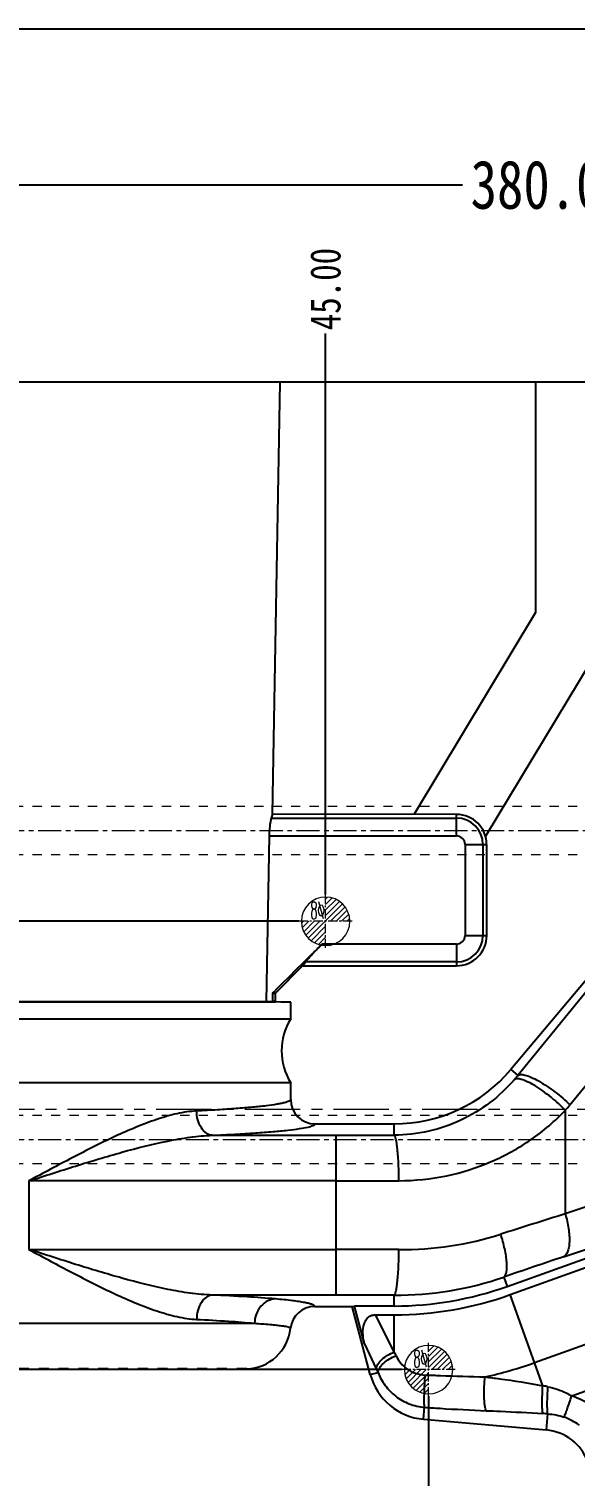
# Model space of a CAD drawing. Header units: millimetres. Extents: x 1188 to 10032, y -1727 to 798.
# Drawn here: x 3297.4 to 3387.6, y -786.7 to -547.8 of the extents above; entities that cross this region are included whole.
import ezdxf
from ezdxf.enums import TextEntityAlignment as Align

# ---------------------------------------------------------------- set-up
doc = ezdxf.new("R2010")
doc.units = ezdxf.units.MM
doc.header["$LTSCALE"] = 16.335
doc.header["$PDMODE"] = 3
doc.header["$PDSIZE"] = 0.3125
doc.linetypes.add('CENTER', pattern=[0.6, 0.375, -0.075, 0.075, -0.075])
doc.linetypes.add('HIDDEN', pattern=[0.2, 0.1, -0.1])
doc.layers.get('0').update_dxf_attribs({"linetype": 'CONTINUOUS'})
doc.layers.get('Defpoints').update_dxf_attribs({"linetype": 'CONTINUOUS'})
for name, color, linetype, lineweight in [('center', 1, 'CENTER', 9), ('cool', 153, 'HIDDEN', 9), ('epin', 13, 'CONTINUOUS', 9)]:
    doc.layers.add(name, color=color, linetype=linetype, lineweight=lineweight)
doc.layers.add('DEFAULT_2', color=8, linetype='HIDDEN')
doc.layers.add('dim', color=3, linetype='CONTINUOUS')
doc.styles.get("Standard").update_dxf_attribs({"font": 'txt', "width": 0.8})
doc.styles.add('TXT05', font='txt.shx', dxfattribs={"width": 0.5, "bigfont": 'gbcbig.shx'})
doc.dimstyles.new('11', dxfattribs={"dimtxt": 8, "dimasz": 8, "dimexe": 0, "dimexo": 0, "dimgap": 0, "dimtad": 0, "dimzin": 0, "dimdsep": 46, "dimtxsty": 'Standard', "dimcen": 0, "dimclrd": 4, "dimclre": 4, "dimclrt": 6, "dimazin": 0, "dimtfac": 1, "dimtofl": 0, "dimtmove": 0, "dimatfit": 3, "dimfxl": 0, "dimtolj": 1, "dimtzin": 0, "dimarcsym": 0})

# ---------------------------------------------------------------- blocks, each defined once
blk = doc.blocks.new('*D147')
at = {"color": 4, "lineweight": -2, "transparency": 16777216}
for p, q in [((3201.4, -642.14), (3201.4, -573.59)), ((3209.4, -573.59), (3369, -573.59)), ((3573.4, -573.59), (3397.8, -573.59)), ((3581.4, -642.14), (3581.4, -573.59))]:
    blk.add_line(p, q, dxfattribs=at)
at = {"color": 4, "transparency": 16777216}
for points in [[(3209.4, -572.26), (3209.4, -574.93), (3201.4, -573.59)], [(3573.4, -572.26), (3573.4, -574.93), (3581.4, -573.59)]]:
    blk.add_solid(points, dxfattribs=at)
at = {"layer": 'Defpoints', "color": 0, "transparency": 16777216}
for p in [(3201.4, -573.59), (3201.4, -642.14), (3581.4, -642.14)]:
    blk.add_point(p, dxfattribs=at)
at = {"color": 6, "transparency": 16777216, "insert": (3383.4, -573.59), "char_height": 8, "attachment_point": 5}
blk.add_mtext('\\A1;380.00', dxfattribs=at)
blk = doc.blocks.new('2')
at = {"layer": 'cool', "ltscale": 0.932966}
for p, q in [((1569.04, -797.14), (1920.38, -797.14)), ((1569.04, -805.14), (1920.38, -805.14))]:
    blk.add_line(p, q, dxfattribs=at)
at = {"layer": 'cool', "color": 1, "linetype": 'CENTER', "ltscale": 0.621977}
blk.add_line((1554.71, -801.14), (1934.71, -801.14), dxfattribs=at)
blk = doc.blocks.new('epin_ejp_8')
at = {"layer": 'epin'}
h = blk.add_hatch(dxfattribs=at)
h.set_pattern_fill('_ANSI31', color=123, scale=0.2, angle=90, style=0)
h.set_pattern_definition([(135, (-1734.7099, 741.14124), (-0.4490128, -0.4490128), [])])
h.paths.add_polyline_path([(0, 4, 0.414214), (-4, 0), (0, 0)])
h.paths.add_polyline_path([(4, 0), (0, 0), (0, -4, 0.414214)])
at = {"layer": 'epin', "color": 1, "linetype": 'CENTER', "ltscale": 0.248791}
for p, q in [((0, -4.4), (0, 4.4)), ((-4.4, 0), (4.4, 0))]:
    blk.add_line(p, q, dxfattribs=at)
at = {"layer": 'epin'}
blk.add_circle((0, 0), 4, dxfattribs=at)
at = {"layer": 'epin', "color": 6, "style": 'TXT05', "width": 0.5}
blk.add_text('%%c8', height=2.8, dxfattribs=at).set_placement((1.33, 1.8), align=Align.MIDDLE)
blk = doc.blocks.new('*D199')
at = {"layer": 'Defpoints', "color": 0, "transparency": 16777216}
for p in [(3346.4, -598.11), (3346.4, -690.74), (3391.4, -726.14)]:
    blk.add_point(p, dxfattribs=at)
at = {"layer": 'dim', "color": 4, "lineweight": -2, "transparency": 16777216}
blk.add_line((3346.4, -690.74), (3346.4, -598.11), dxfattribs=at)
at = {"layer": 'dim', "color": 6, "transparency": 16777216, "insert": (3346.4, -590.78), "char_height": 5, "attachment_point": 5, "rotation": 90}
blk.add_mtext('\\A1;45.00', dxfattribs=at)
blk = doc.blocks.new('*D200')
at = {"layer": 'Defpoints', "color": 0, "transparency": 16777216}
for p in [(3248.4, -598.11), (3248.4, -690.74), (3391.4, -726.14)]:
    blk.add_point(p, dxfattribs=at)
at = {"layer": 'dim', "color": 4, "lineweight": -2, "transparency": 16777216}
blk.add_line((3248.4, -690.74), (3248.4, -598.11), dxfattribs=at)
at = {"layer": 'dim', "color": 6, "transparency": 16777216, "insert": (3248.4, -589.45), "char_height": 5, "attachment_point": 5, "rotation": 90}
blk.add_mtext('\\A1;143.00', dxfattribs=at)
blk = doc.blocks.new('*D201')
at = {"layer": 'Defpoints', "color": 0, "transparency": 16777216}
for p in [(3236.4, -598.11), (3236.4, -621.68), (3391.4, -726.14)]:
    blk.add_point(p, dxfattribs=at)
at = {"layer": 'dim', "color": 4, "lineweight": -2, "transparency": 16777216}
blk.add_line((3236.4, -621.68), (3236.4, -598.11), dxfattribs=at)
at = {"layer": 'dim', "color": 6, "transparency": 16777216, "insert": (3236.4, -589.45), "char_height": 5, "attachment_point": 5, "rotation": 90}
blk.add_mtext('\\A1;155.00', dxfattribs=at)
blk = doc.blocks.new('*D202')
at = {"layer": 'Defpoints', "color": 0, "transparency": 16777216}
for p in [(3192.93, -726.14), (3222.25, -726.14), (3391.4, -726.14)]:
    blk.add_point(p, dxfattribs=at)
at = {"layer": 'dim', "color": 4, "lineweight": -2, "transparency": 16777216}
blk.add_line((3222.25, -726.14), (3192.93, -726.14), dxfattribs=at)
at = {"layer": 'dim', "color": 6, "transparency": 16777216, "insert": (3187.93, -726.14), "char_height": 5, "attachment_point": 5}
blk.add_mtext('\\A1;0.00', dxfattribs=at)
blk = doc.blocks.new('*D203')
at = {"layer": 'Defpoints', "color": 0, "transparency": 16777216}
for p in [(3192.93, -695.14), (3342, -695.14), (3391.4, -726.14)]:
    blk.add_point(p, dxfattribs=at)
at = {"layer": 'dim', "color": 4, "lineweight": -2, "transparency": 16777216}
blk.add_line((3342, -695.14), (3192.93, -695.14), dxfattribs=at)
at = {"layer": 'dim', "color": 6, "transparency": 16777216, "insert": (3186.26, -695.14), "char_height": 5, "attachment_point": 5}
blk.add_mtext('\\A1;31.00', dxfattribs=at)
blk = doc.blocks.new('*D204')
at = {"layer": 'Defpoints', "color": 0, "transparency": 16777216}
for p in [(3192.93, -680.14), (3295.15, -680.14), (3391.4, -726.14)]:
    blk.add_point(p, dxfattribs=at)
at = {"layer": 'dim', "color": 4, "lineweight": -2, "transparency": 16777216}
blk.add_line((3295.15, -680.14), (3192.93, -680.14), dxfattribs=at)
at = {"layer": 'dim', "color": 6, "transparency": 16777216, "insert": (3185.59, -680.14), "char_height": 5, "attachment_point": 5}
blk.add_mtext('\\A1;46.00', dxfattribs=at)
blk = doc.blocks.new('*D205')
at = {"layer": 'Defpoints', "color": 0, "transparency": 16777216}
for p in [(3192.93, -626.14), (3229.4, -626.14), (3391.4, -726.14)]:
    blk.add_point(p, dxfattribs=at)
at = {"layer": 'dim', "color": 4, "lineweight": -2, "transparency": 16777216}
blk.add_line((3229.4, -626.14), (3192.93, -626.14), dxfattribs=at)
at = {"layer": 'dim', "color": 6, "transparency": 16777216, "insert": (3184.93, -626.14), "char_height": 5, "attachment_point": 5}
blk.add_mtext('\\A1;100.00', dxfattribs=at)
blk = doc.blocks.new('*D206')
at = {"layer": 'Defpoints', "color": 0, "transparency": 16777216}
for p in [(3391.4, -726.14), (3192.93, -731.14), (3236.29, -731.14)]:
    blk.add_point(p, dxfattribs=at)
at = {"layer": 'dim', "color": 4, "lineweight": -2, "transparency": 16777216}
blk.add_line((3236.29, -731.14), (3192.93, -731.14), dxfattribs=at)
at = {"layer": 'dim', "color": 6, "transparency": 16777216, "insert": (3187.59, -731.14), "char_height": 5, "attachment_point": 5}
blk.add_mtext('\\A1;5.00', dxfattribs=at)
blk = doc.blocks.new('*D207')
at = {"layer": 'Defpoints', "color": 0, "transparency": 16777216}
for p in [(3391.4, -726.14), (3192.93, -769.14), (3359, -769.14)]:
    blk.add_point(p, dxfattribs=at)
at = {"layer": 'dim', "color": 4, "lineweight": -2, "transparency": 16777216}
blk.add_line((3359, -769.14), (3192.93, -769.14), dxfattribs=at)
at = {"layer": 'dim', "color": 6, "transparency": 16777216, "insert": (3185.59, -769.14), "char_height": 5, "attachment_point": 5}
blk.add_mtext('\\A1;43.00', dxfattribs=at)
blk = doc.blocks.new('*D208')
at = {"layer": 'Defpoints', "color": 0, "transparency": 16777216}
for p in [(3391.4, -726.14), (3192.93, -781.14), (3269, -781.14)]:
    blk.add_point(p, dxfattribs=at)
at = {"layer": 'dim', "color": 4, "lineweight": -2, "transparency": 16777216}
blk.add_line((3269, -781.14), (3192.93, -781.14), dxfattribs=at)
at = {"layer": 'dim', "color": 6, "transparency": 16777216, "insert": (3185.59, -781.14), "char_height": 5, "attachment_point": 5}
blk.add_mtext('\\A1;55.00', dxfattribs=at)
blk = doc.blocks.new('*D209')
at = {"layer": 'Defpoints', "color": 0, "transparency": 16777216}
for p in [(3391.4, -726.14), (3192.93, -796.14), (3244.22, -796.14)]:
    blk.add_point(p, dxfattribs=at)
at = {"layer": 'dim', "color": 4, "lineweight": -2, "transparency": 16777216}
blk.add_line((3244.22, -796.14), (3192.93, -796.14), dxfattribs=at)
at = {"layer": 'dim', "color": 6, "transparency": 16777216, "insert": (3185.93, -796.14), "char_height": 5, "attachment_point": 5}
blk.add_mtext('\\A1;70.00', dxfattribs=at)
blk = doc.blocks.new('*D210')
at = {"layer": 'Defpoints', "color": 0, "transparency": 16777216}
for p in [(3391.4, -726.14), (3192.93, -826.14), (3227.6, -826.14)]:
    blk.add_point(p, dxfattribs=at)
at = {"layer": 'dim', "color": 4, "lineweight": -2, "transparency": 16777216}
blk.add_line((3227.6, -826.14), (3192.93, -826.14), dxfattribs=at)
at = {"layer": 'dim', "color": 6, "transparency": 16777216, "insert": (3184.93, -826.14), "char_height": 5, "attachment_point": 5}
blk.add_mtext('\\A1;100.00', dxfattribs=at)
blk = doc.blocks.new('*D211')
at = {"layer": 'Defpoints', "color": 0, "transparency": 16777216}
for p in [(3391.4, -726.14), (3236.4, -823.41), (3236.4, -854.95)]:
    blk.add_point(p, dxfattribs=at)
at = {"layer": 'dim', "color": 4, "lineweight": -2, "transparency": 16777216}
blk.add_line((3236.4, -823.41), (3236.4, -854.95), dxfattribs=at)
at = {"layer": 'dim', "color": 6, "transparency": 16777216, "insert": (3236.4, -863.62), "char_height": 5, "attachment_point": 5, "rotation": 90}
blk.add_mtext('\\A1;155.00', dxfattribs=at)
blk = doc.blocks.new('*D212')
at = {"layer": 'Defpoints', "color": 0, "transparency": 16777216}
for p in [(3391.4, -726.14), (3273.4, -785.54), (3273.4, -854.95)]:
    blk.add_point(p, dxfattribs=at)
at = {"layer": 'dim', "color": 4, "lineweight": -2, "transparency": 16777216}
blk.add_line((3273.4, -785.54), (3273.4, -854.95), dxfattribs=at)
at = {"layer": 'dim', "color": 6, "transparency": 16777216, "insert": (3273.4, -862.95), "char_height": 5, "attachment_point": 5, "rotation": 90}
blk.add_mtext('\\A1;118.00', dxfattribs=at)
blk = doc.blocks.new('*D213')
at = {"layer": 'Defpoints', "color": 0, "transparency": 16777216}
for p in [(3391.4, -726.14), (3363.4, -773.54), (3363.4, -854.95)]:
    blk.add_point(p, dxfattribs=at)
at = {"layer": 'dim', "color": 4, "lineweight": -2, "transparency": 16777216}
blk.add_line((3363.4, -773.54), (3363.4, -854.95), dxfattribs=at)
at = {"layer": 'dim', "color": 6, "transparency": 16777216, "insert": (3363.4, -862.28), "char_height": 5, "attachment_point": 5, "rotation": 90}
blk.add_mtext('\\A1;28.00', dxfattribs=at)

msp = doc.modelspace()

# ---------------------------------------------------------------- linework, layer by layer
at = {"color": 7, "linetype": 'Continuous'}
for p, q in [((3545.399, -606.141), (3237.399, -606.141)), ((3337.643, -677.48), (3338.888, -606.141)), ((3381.073, -606.141), (3381.073, -644.189)), ((3381.073, -644.189), (3361.001, -677.48)), ((3372.801, -681.15), (3392.212, -648.956)), ((3337.478, -678.1), (3368.001, -678.1)), ((3368.001, -677.499), (3337.643, -677.48)), ((3368.001, -681.055), (3368.001, -677.499)), ((3336.648, -708.354), (3337.13, -681.055)), ((3337.13, -681.055), (3368.001, -681.055)), ((3369.426, -682.48), (3369.426, -697.48)), ((3369.426, -682.48), (3373.001, -682.48)), ((3372.38, -682.48), (3372.38, -697.48)), ((3373.001, -697.48), (3373.001, -682.48)), ((3369.426, -697.48), (3373.001, -697.48)), ((3343.046, -701.645), (3345.809, -698.904)), ((3368.001, -698.904), (3345.809, -698.904)), ((3368.001, -698.904), (3368.001, -702.48)), ((3394.642, -698.548), (3376.976, -719.601)), ((3395.519, -699.285), (3378.137, -720.576)), ((3342.406, -702.279), (3343.046, -701.645)), ((3368.001, -701.859), (3343.09, -701.859)), ((3342.604, -702.48), (3338.104, -706.98)), ((3342.604, -702.48), (3368.001, -702.48)), ((3386.74, -725.414), (3404.123, -704.123)), ((3337.659, -706.98), (3337.884, -706.757)), ((3337.659, -706.98), (3337.659, -708.389)), ((3337.659, -706.98), (3338.104, -706.98)), ((3338.104, -708.389), (3338.104, -706.98)), ((3338.104, -708.478), (3256.754, -708.478)), ((3258.211, -708.354), (3336.648, -708.354)), ((3336.648, -708.354), (3337.659, -708.389)), ((3338.104, -708.389), (3340.644, -708.478)), ((3340.644, -711.224), (3340.644, -708.478)), ((3254.214, -711.224), (3340.644, -711.224)), ((3376.976, -719.601), (3378.137, -720.576)), ((3340.644, -721.812), (3254.214, -721.812)), ((3340.644, -724.551), (3340.644, -721.812)), ((3385.97, -726.325), (3385.97, -743.438)), ((3434.233, -727.221), (3385.97, -743.438)), ((3327.674, -730.467), (3348.144, -730.467)), ((3344.664, -728.576), (3357.729, -728.576)), ((3348.144, -756.836), (3348.144, -730.467)), ((3357.729, -730.441), (3357.729, -728.576)), ((3385.674, -750.524), (3433.937, -734.306)), ((3297.429, -737.994), (3297.429, -749.309)), ((3348.144, -737.994), (3297.429, -737.994)), ((3297.429, -749.309), (3348.144, -749.309)), ((3376.363, -755.407), (3390.959, -750.172)), ((3376.854, -756.771), (3390.062, -752.034)), ((3375.812, -753.872), (3376.363, -755.407)), ((3348.144, -756.836), (3327.674, -756.836)), ((3357.729, -758.648), (3357.729, -756.862)), ((3382.249, -771.814), (3376.854, -756.771)), ((3344.597, -758.726), (3350.763, -758.726)), ((3350.763, -758.726), (3351.158, -758.648)), ((3353.774, -769.961), (3350.763, -758.726)), ((3352.833, -764.897), (3351.158, -758.648)), ((3357.729, -758.648), (3351.158, -758.648)), ((3254.214, -761.496), (3334.669, -761.496)), ((3354.603, -760.096), (3357.732, -766.294)), ((3354.603, -760.096), (3357.732, -760.096)), ((3357.732, -766.294), (3357.732, -760.096)), ((3380.876, -767.985), (3395.096, -762.885)), ((3352.833, -764.897), (3354.768, -769.01)), ((3263.245, -769.078), (3331.614, -769.078)), ((3332.315, -769.065), (3333.37, -769.029)), ((3353.774, -769.961), (3355.054, -769.618)), ((3387.035, -773.49), (3397.547, -769.719)), ((3362.561, -777.335), (3362.733, -775.366)), ((3362.561, -777.335), (3382.839, -779.109)), ((3382.839, -779.109), (3383.072, -776.448))]:
    msp.add_line(p, q, dxfattribs=at)
msp.add_lwpolyline([(3148.615, -547.843), (3782.097, -547.843), (3782.097, -924.831), (3148.615, -924.831)], close=True)
for centre, radius, start, end in [((3368.001, -682.48), 4.981, 0, 90), ((3368.001, -682.48), 4.379, 0, 90), ((3368.001, -682.48), 1.425, 0, 90), ((3368.001, -697.48), 5, 270, 0), ((3368.001, -697.48), 4.379, 270, 0), ((3368.001, -697.48), 1.425, 270, 0), ((3349.187, -716.518), 10.05, 148.21167, 211.78833), ((3357.729, -703.451), 25.125, 270, 320), ((3356.993, -703.447), 27.211, 319.03077, 320.98935), ((3344.669, -724.552), 4.025, 179.98522, 269.92552), ((3359.832, -703.445), 34.738, 318.80394, 320.77141), ((3348.16, 1032.766), 1763.232, 269.999482, 270.310941), ((3348.162, 1322.754), 2060.748, 269.999521, 270.287621), ((3944.751, -2540.981), 1882.392, 107.268283, 107.608431), ((3358.807, -694.632), 54.704, 269.68496, 287.55683), ((3348.148, -2815.555), 2066.247, 89.712763, 90.000096), ((3921.267, -2343.914), 1680.997, 108.579233, 108.934226), ((3357.985, -702.219), 54.643, 269.73163, 289.0413), ((3348.148, -2524.771), 1767.935, 89.689473, 90.000104), ((3357.729, -703.451), 55.196, 270, 289.73), ((3357.732, -703.453), 56.643, 270, 289.73), ((3344.601, -762.751), 4.025, 90.06703, 173.77686), ((3333.107, -761.496), 7.537, 272, 353.76115), ((3331.614, -748.978), 20.1, 270, 272), ((3357.732, -703.453), 68.557, 282.64523, 289.73), ((3363.433, -767.373), 10, 195, 265), ((3364.398, -866.671), 96.523, 78.8297, 79.34258), ((3382.325, -787.087), 14.39, 55.51559, 70.89396), ((3366.855, -1017.702), 241.798, 86.15453, 86.34485), ((3382.064, -787.134), 10.795, 54.72846, 69.9048), ((3382.142, -787.079), 8, 19.73, 85)]:
    msp.add_arc(centre, radius, start, end, dxfattribs=at)
for centre, major_axis, ratio, start_param, end_param in [((3297.429, -677.458), (40.214, 0), 0.1763278, -0.0907568, -0.0030778), ((3297.429, -701.03), (45.894, 0), 0.1791337, -0.1772537, -0.1009817)]:
    msp.add_ellipse(centre, major_axis=major_axis, ratio=ratio, start_param=start_param, end_param=end_param, dxfattribs=at)
for points, knots in [([(3337.13, -681.055), (3337.139, -680.523), (3337.194, -679.62), (3337.309, -678.72), (3337.396, -678.358)], [0, 0, 0, 0, 0.5881401, 1, 1, 1, 1]), ([(3337.396, -678.358), (3337.403, -678.329), (3337.425, -678.242), (3337.45, -678.155), (3337.478, -678.1)], [0, 0, 0, 0, 0.3240619, 1, 1, 1, 1]), ([(3343.272, -701.611), (3343.422, -701.426), (3343.78, -701.016), (3344.618, -700.105), (3345.318, -699.392), (3345.809, -698.904)], [0, 0, 0, 0, 0.1924375, 0.440375, 1, 1, 1, 1]), ([(3343.09, -701.859), (3343.098, -701.844), (3343.154, -701.758), (3343.218, -701.678), (3343.272, -701.611)], [0, 0, 0, 0, 0.1650123, 1, 1, 1, 1]), ([(3377.54, -721.288), (3376.331, -722.68), (3373.607, -725.232), (3368.804, -728.134), (3363.433, -729.986), (3359.641, -730.427), (3357.729, -730.441)], [0, 0, 0, 0, 0.2462275, 0.4947279, 0.7444716, 1, 1, 1, 1]), ([(3385.97, -726.325), (3385.227, -725.567), (3384.017, -724.467), (3382.293, -723.152), (3380.989, -722.285), (3379.801, -721.641), (3378.816, -721.25), (3378.076, -721.105), (3377.663, -721.195), (3377.54, -721.288)], [0, 0, 0, 0, 0.3144218, 0.4830213, 0.6419293, 0.7777144, 0.8828416, 0.9542834, 1, 1, 1, 1]), ([(3378.137, -720.576), (3378.255, -720.482), (3378.663, -720.388), (3379.402, -720.521), (3380.397, -720.892), (3381.608, -721.511), (3382.944, -722.347), (3384.716, -723.616), (3385.968, -724.68), (3386.74, -725.414)], [0, 0, 0, 0, 0.0445301, 0.1154026, 0.2205548, 0.3567709, 0.5163101, 0.6854673, 1, 1, 1, 1]), ([(3340.644, -724.551), (3340.644, -724.601), (3340.568, -724.722), (3340.355, -724.844), (3340.027, -724.976), (3339.574, -725.103), (3338.996, -725.232), (3337.982, -725.416), (3336.413, -725.63), (3334.184, -725.862), (3331.515, -726.08), (3328.438, -726.282), (3326.254, -726.397), (3325.1, -726.452)], [0, 0, 0, 0, 0.0095086, 0.0244791, 0.0465992, 0.0763258, 0.1137893, 0.1589552, 0.2720044, 0.4144348, 0.5845941, 0.7805655, 1, 1, 1, 1]), ([(3325.1, -726.452), (3324.021, -726.504), (3321.796, -726.854), (3318.468, -727.823), (3315.054, -729.123), (3310.366, -731.195), (3304.489, -734.192), (3299.79, -736.698), (3297.429, -737.994)], [0, 0, 0, 0, 0.1074329, 0.2227001, 0.344225, 0.4704766, 0.7321746, 1, 1, 1, 1]), ([(3327.674, -730.467), (3327.347, -730.446), (3326.616, -730.163), (3325.787, -729.212), (3325.249, -727.913), (3325.112, -726.939), (3325.1, -726.452)], [0, 0, 0, 0, 0.1909573, 0.4330301, 0.7162013, 1, 1, 1, 1]), ([(3358.506, -737.968), (3361.148, -737.955), (3366.369, -737.404), (3373.793, -735.068), (3380.453, -731.391), (3384.275, -728.117), (3385.97, -726.325)], [0, 0, 0, 0, 0.2590103, 0.5106139, 0.7581868, 1, 1, 1, 1]), ([(3297.429, -737.994), (3299.995, -737.175), (3305.089, -735.517), (3312.702, -733.223), (3319.019, -731.611), (3324.004, -730.735), (3326.464, -730.501), (3327.674, -730.467)], [0, 0, 0, 0, 0.258568, 0.5142755, 0.7633658, 0.883762, 1, 1, 1, 1]), ([(3327.674, -730.467), (3328.929, -730.412), (3331.306, -730.297), (3334.655, -730.097), (3337.563, -729.88), (3339.996, -729.649), (3341.928, -729.409), (3343.329, -729.167), (3344.173, -728.944), (3344.562, -728.748), (3344.659, -728.629), (3344.664, -728.576)], [0, 0, 0, 0, 0.2189816, 0.4146615, 0.5847102, 0.7272213, 0.8405384, 0.9235718, 0.9758011, 0.9908462, 1, 1, 1, 1]), ([(3358.506, -737.968), (3358.502, -737.07), (3358.471, -735.733), (3358.375, -734.003), (3358.278, -732.845), (3358.163, -731.882), (3358.036, -731.164), (3357.918, -730.725), (3357.812, -730.515), (3357.757, -730.455), (3357.729, -730.441)], [0, 0, 0, 0, 0.353457, 0.5259599, 0.6815967, 0.8108368, 0.9073115, 0.9690758, 0.987828, 1, 1, 1, 1]), ([(3385.97, -743.438), (3386.196, -744.22), (3386.465, -745.4), (3386.639, -746.954), (3386.664, -748.01), (3386.571, -748.928), (3386.35, -749.803), (3385.986, -750.362), (3385.674, -750.524)], [0, 0, 0, 0, 0.3292335, 0.487399, 0.6317188, 0.756145, 0.8581584, 1, 1, 1, 1]), ([(3375.812, -753.872), (3375.918, -753.81), (3376.113, -753.567), (3376.27, -753.049), (3376.339, -752.329), (3376.312, -751.419), (3376.184, -750.355), (3375.889, -748.781), (3375.562, -747.584), (3375.309, -746.787)], [0, 0, 0, 0, 0.0501389, 0.1212118, 0.2196265, 0.3448897, 0.4933985, 0.6576836, 1, 1, 1, 1]), ([(3327.674, -756.836), (3326.464, -756.801), (3324.004, -756.568), (3319.019, -755.692), (3312.702, -754.079), (3305.089, -751.785), (3299.995, -750.127), (3297.429, -749.309)], [0, 0, 0, 0, 0.116238, 0.2366342, 0.4857245, 0.741432, 1, 1, 1, 1]), ([(3297.429, -749.309), (3299.79, -750.605), (3304.489, -753.11), (3310.366, -756.107), (3315.054, -758.179), (3318.468, -759.48), (3321.796, -760.448), (3324.021, -760.799), (3325.1, -760.85)], [0, 0, 0, 0, 0.2678254, 0.5295234, 0.655775, 0.7772999, 0.8925671, 1, 1, 1, 1]), ([(3357.729, -756.862), (3357.757, -756.848), (3357.812, -756.786), (3357.918, -756.577), (3358.036, -756.139), (3358.163, -755.421), (3358.278, -754.457), (3358.375, -753.299), (3358.471, -751.569), (3358.502, -750.233), (3358.506, -749.335)], [0, 0, 0, 0, 0.0122279, 0.0310567, 0.0926658, 0.1891415, 0.3183835, 0.4740235, 0.6465307, 1, 1, 1, 1]), ([(3327.674, -756.836), (3327.347, -756.856), (3326.616, -757.14), (3325.787, -758.091), (3325.249, -759.39), (3325.112, -760.363), (3325.1, -760.85)], [0, 0, 0, 0, 0.1909585, 0.4330307, 0.7162005, 1, 1, 1, 1]), ([(3338.132, -757.481), (3336.568, -757.342), (3333.083, -757.096), (3329.595, -756.92), (3327.674, -756.836)], [0, 0, 0, 0, 0.449614, 1, 1, 1, 1]), ([(3338.133, -757.481), (3337.701, -757.495), (3336.777, -757.73), (3335.621, -758.653), (3334.865, -759.988), (3334.68, -761.002), (3334.669, -761.496)], [0, 0, 0, 0, 0.2232938, 0.4766731, 0.7445975, 1, 1, 1, 1]), ([(3344.597, -758.726), (3344.598, -758.663), (3344.51, -758.561), (3344.359, -758.474), (3344.086, -758.353), (3343.614, -758.217), (3342.894, -758.062), (3341.978, -757.91), (3340.371, -757.694), (3339.066, -757.564), (3338.132, -757.481)], [0, 0, 0, 0, 0.0284929, 0.0510675, 0.0804859, 0.1614074, 0.2719216, 0.4110248, 0.5786375, 1, 1, 1, 1]), ([(3325.1, -760.85), (3326.857, -760.934), (3330.05, -761.111), (3333.238, -761.357), (3334.669, -761.496)], [0, 0, 0, 0, 0.5503256, 1, 1, 1, 1]), ([(3334.669, -761.496), (3335.529, -761.55), (3336.73, -761.635), (3338.21, -761.778), (3339.051, -761.877), (3339.711, -761.98), (3340.14, -762.067), (3340.391, -762.148), (3340.516, -762.201), (3340.605, -762.27), (3340.6, -762.315)], [0, 0, 0, 0, 0.4281483, 0.597865, 0.7381523, 0.8488088, 0.928532, 0.956736, 0.9775307, 1, 1, 1, 1]), ([(3352.833, -764.897), (3352.706, -764.424), (3352.527, -763.456), (3352.561, -762.214), (3352.845, -761.268), (3353.243, -760.633), (3353.857, -760.186), (3354.357, -760.096), (3354.603, -760.096)], [0, 0, 0, 0, 0.2497935, 0.4992655, 0.6244547, 0.7496157, 0.8747127, 1, 1, 1, 1]), ([(3354.768, -769.01), (3354.794, -768.738), (3355.038, -768.149), (3355.707, -767.394), (3356.629, -766.736), (3357.353, -766.415), (3357.732, -766.294)], [0, 0, 0, 0, 0.1955652, 0.4386798, 0.7153285, 1, 1, 1, 1]), ([(3355.054, -769.618), (3355.081, -769.346), (3355.327, -768.758), (3355.997, -768.001), (3356.92, -767.339), (3357.644, -767.013), (3358.023, -766.889)], [0, 0, 0, 0, 0.1950463, 0.4381881, 0.7150896, 1, 1, 1, 1]), ([(3358.023, -766.889), (3358.231, -767.306), (3358.762, -768.113), (3359.861, -769.117), (3361.259, -769.829), (3362.32, -770.021), (3362.862, -770.037)], [0, 0, 0, 0, 0.2313085, 0.4741158, 0.7308724, 1, 1, 1, 1]), ([(3355.054, -769.618), (3355.352, -770.372), (3356.158, -771.829), (3357.924, -773.635), (3360.17, -774.91), (3361.872, -775.3), (3362.733, -775.366)], [0, 0, 0, 0, 0.2412811, 0.4890981, 0.7426743, 1, 1, 1, 1]), ([(3362.733, -775.366), (3362.717, -775.263), (3362.699, -774.995), (3362.678, -774.267), (3362.694, -773.098), (3362.752, -771.588), (3362.819, -770.54), (3362.862, -770.037)], [0, 0, 0, 0, 0.0589514, 0.1506652, 0.4093417, 0.7162202, 1, 1, 1, 1]), ([(3362.862, -770.037), (3363.689, -770.061), (3366.982, -770.17), (3370.274, -770.296), (3372.74, -770.347)], [0, 0, 0, 0, 0.2512421, 1, 1, 1, 1]), ([(3372.913, -775.921), (3372.857, -775.818), (3372.773, -775.536), (3372.682, -775.032), (3372.616, -774.379), (3372.562, -773.33), (3372.578, -771.97), (3372.666, -770.872), (3372.74, -770.347)], [0, 0, 0, 0, 0.0625361, 0.1553423, 0.2740787, 0.4124644, 0.7164669, 1, 1, 1, 1]), ([(3372.74, -770.347), (3373.53, -770.439), (3376.713, -770.837), (3379.882, -771.35), (3382.249, -771.814)], [0, 0, 0, 0, 0.2481668, 1, 1, 1, 1]), ([(3382.27, -776.396), (3382.248, -776.31), (3382.216, -776.093), (3382.168, -775.51), (3382.15, -774.554), (3382.172, -773.243), (3382.217, -772.298), (3382.249, -771.814)], [0, 0, 0, 0, 0.0578575, 0.1429693, 0.3820192, 0.6824619, 1, 1, 1, 1]), ([(3383.072, -776.448), (3383.054, -776.364), (3383.03, -776.153), (3382.995, -775.588), (3382.989, -774.658), (3383.019, -773.379), (3383.066, -772.454), (3383.097, -771.977)], [0, 0, 0, 0, 0.0574884, 0.1420171, 0.3796942, 0.6798257, 1, 1, 1, 1]), ([(3383.097, -771.977), (3384.132, -772.183), (3385.484, -772.65), (3386.729, -773.312), (3387.035, -773.49)], [0, 0, 0, 0, 0.748766, 1, 1, 1, 1]), ([(3385.773, -776.995), (3385.839, -776.836), (3386, -776.405), (3386.426, -775.239), (3386.779, -774.229), (3387.035, -773.49)], [0, 0, 0, 0, 0.1392298, 0.3697898, 1, 1, 1, 1]), ([(3362.733, -775.366), (3363.585, -775.426), (3366.976, -775.648), (3370.371, -775.812), (3372.913, -775.921)], [0, 0, 0, 0, 0.2511476, 1, 1, 1, 1]), ([(3372.913, -775.921), (3373.69, -775.954), (3376.81, -776.091), (3379.93, -776.247), (3382.27, -776.396)], [0, 0, 0, 0, 0.2491445, 1, 1, 1, 1])]:
    msp.add_open_spline(points, degree=3, knots=knots, dxfattribs=at)
for points in [[(3337.884, -706.757), (3339.392, -705.265), (3340.899, -703.773), (3342.406, -702.279)], [(3357.732, -766.294), (3357.829, -766.492), (3357.925, -766.691), (3358.023, -766.889)], [(3354.768, -769.01), (3354.863, -769.213), (3354.959, -769.415), (3355.054, -769.618)], [(3383.072, -776.448), (3383.989, -776.503), (3384.91, -776.68), (3385.773, -776.995)]]:
    msp.add_open_spline(points, degree=3, dxfattribs=at)
at = {"layer": 'center', "color": 1, "linetype": 'CENTER', "ltscale": 1.492746}
msp.add_line((3201.399, -726.141), (3581.399, -726.141), dxfattribs=at)
at = {"layer": 'DEFAULT_2', "color": 8, "linetype": 'HIDDEN'}
for p, q in [((3338.104, -708.389), (3337.659, -708.389)), ((3340.644, -708.478), (3338.104, -708.478)), ((3333.37, -769.029), (3261.489, -769.029)), ((3331.614, -769.065), (3332.315, -769.065))]:
    msp.add_line(p, q, dxfattribs=at)

# ---------------------------------------------------------------- block references
for p in [(1646.689, 121), (1646.689, 70)]:
    msp.add_blockref('2', p)
at = {"layer": 'epin', "xscale": -1}
for p in [(3346.399, -695.141), (3363.399, -769.141)]:
    msp.add_blockref('epin_ejp_8', p, dxfattribs=at)

# ---------------------------------------------------------------- dimensions: what is measured, and where the dimension line sits
dim = msp.add_linear_dim(base=(3201.399, -573.593), p1=(3581.399, -642.141), p2=(3201.399, -642.141), dimstyle='11')
dim.commit()
dim.dimension.update_dxf_attribs({"geometry": '*D147', "text_midpoint": (3383.397, -573.593), "dimtype": 160})
at = {"layer": 'dim'}
for feature_location, offset, dtype, origin, picture, middle in [((3236.399, -621.682), (0, 23.569), 1, (3391.399, -726.141), '*D201', (3236.399, -589.446)), ((3248.399, -690.741), (0, 92.628), 1, (3391.399, -726.141), '*D200', (3248.399, -589.446)), ((3346.399, -690.741), (0, 92.628), 1, (3391.399, -726.141), '*D199', (3346.399, -590.78)), ((3229.399, -626.141), (-36.472, 0), 0, (3391.399, -726.141), '*D205', (3184.927, -626.141)), ((3295.147, -680.141), (-102.219, 0), 0, (3391.399, -726.141), '*D204', (3185.594, -680.141)), ((3341.999, -695.141), (-149.072, 0), 0, (3391.399, -726.141), '*D203', (3186.261, -695.141)), ((3222.252868418, -726.141239456), (-29.325636505, 0), 0, (3391.399252766, -726.141239456), '*D202', (3187.927231913, -726.141239456)), ((3227.599, -826.141), (-34.672, 0), 0, (3391.399, -726.141), '*D210', (3184.927, -826.141)), ((3358.999, -769.141), (-166.072, 0), 0, (3391.399, -726.141), '*D207', (3185.594, -769.141)), ((3268.999, -781.141), (-76.072, 0), 0, (3391.399, -726.141), '*D208', (3185.594, -781.141)), ((3244.22, -796.141), (-51.293, 0), 0, (3391.399, -726.141), '*D209', (3185.927, -796.141)), ((3236.291, -731.141), (-43.364, 0), 0, (3391.399, -726.141), '*D206', (3187.594, -731.141)), ((3236.399, -823.408), (0, -31.542), 1, (3391.399, -726.141), '*D211', (3236.399, -863.616)), ((3273.399, -785.541), (0, -69.409), 1, (3391.399, -726.141), '*D212', (3273.399, -862.95)), ((3363.399, -773.541), (0, -81.409), 1, (3391.399, -726.141), '*D213', (3363.399, -862.283))]:
    dim = msp.add_ordinate_dim(feature_location=feature_location, offset=offset, dtype=dtype, origin=origin, dimstyle='11', override={"dimtxt": 5, "dimasz": 2}, dxfattribs=at)
    dim.commit()
    dim.dimension.update_dxf_attribs({"geometry": picture, "text_midpoint": middle})

doc.saveas('drawing.dxf')
